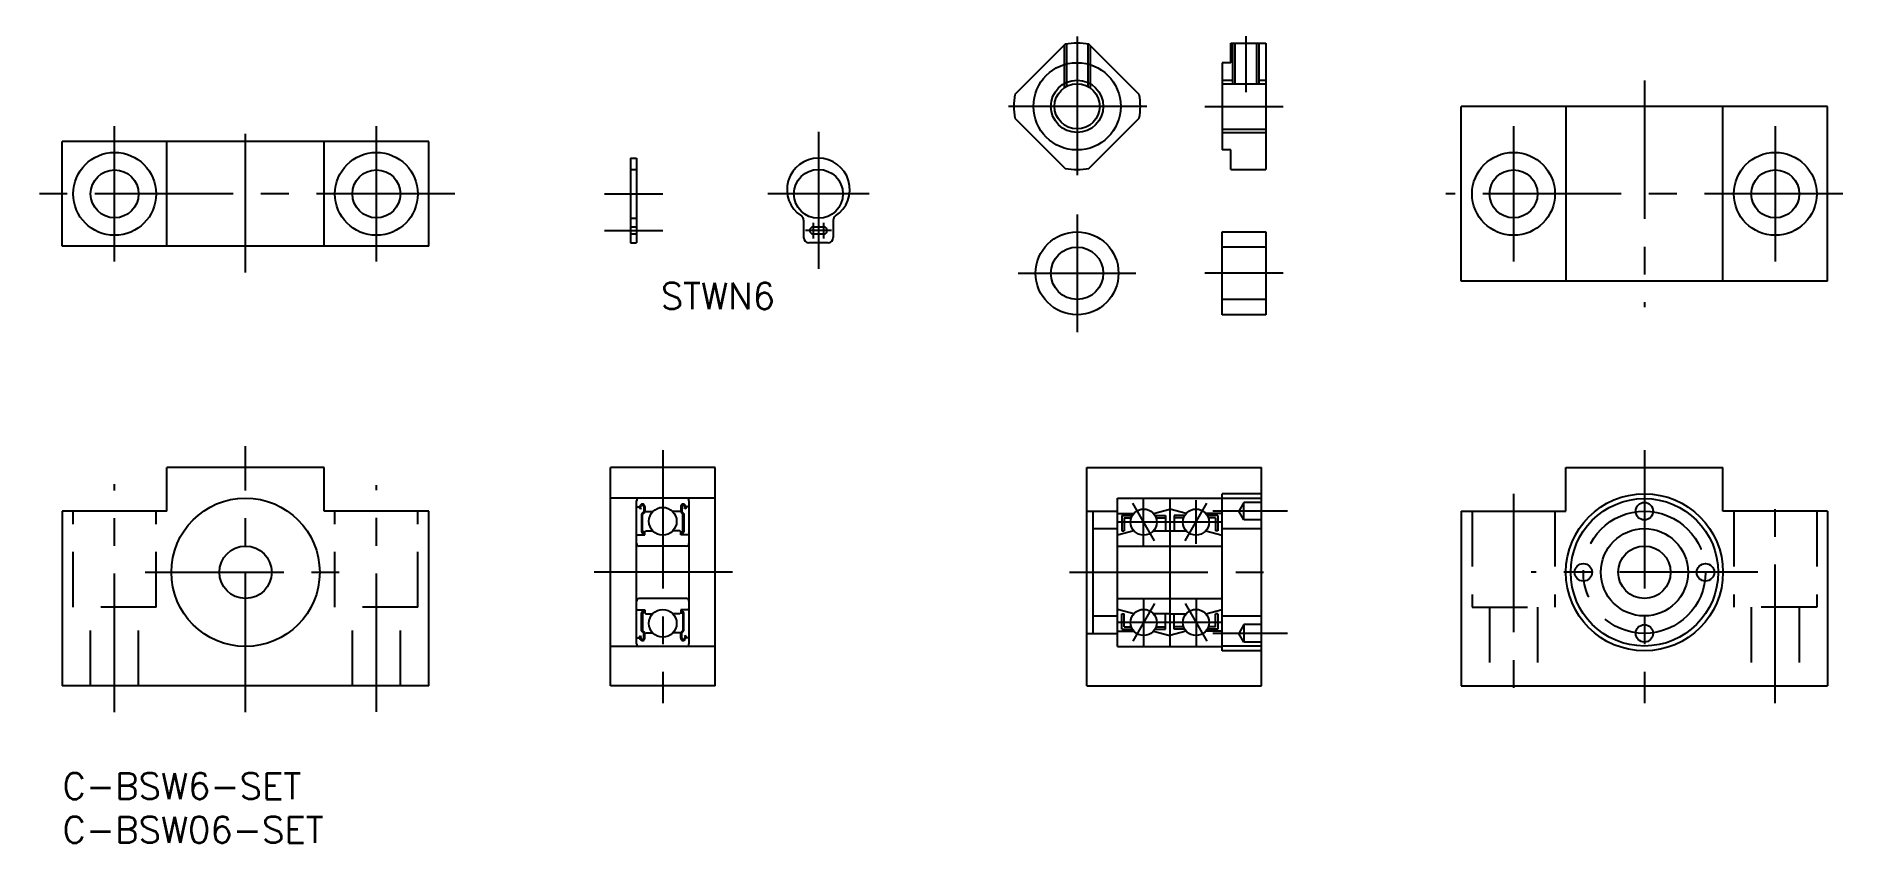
# Model space of a CAD drawing. Extents: x -3 to 204, y -8 to 84.
import ezdxf

# ---------------------------------------------------------------- set-up
doc = ezdxf.new("R2010")
doc.units = 0
doc.header["$LTSCALE"] = 0.5
doc.linetypes.add('CENTER', pattern=[50.8, 31.75, -6.35, 6.35, -6.35])
doc.linetypes.add('DASHED', pattern=[19.05, 12.7, -6.35])
for name, color, linetype in [('MSM_CENTER', 1, 'CENTER'), ('MSM_CONTINUOUS', 7, 'CONTINUOUS'), ('MSM_DASHED', 4, 'DASHED'), ('MSM_NARROW', 5, 'CONTINUOUS'), ('MSM_PART_NUMBER', 7, 'CONTINUOUS')]:
    doc.layers.add(name, color=color, linetype=linetype)
doc.styles.get("Standard").update_dxf_attribs({"font": 'txt.shx', "height": 3, "bigfont": 'bigfont.shx'})

# ---------------------------------------------------------------- blocks, each defined once
blk = doc.blocks.new('*U7')
at = {"layer": 'MSM_PART_NUMBER'}
blk.add_text('C-BSW6-SET', height=3, dxfattribs=at).set_placement((0, -3))
blk = doc.blocks.new('*U8')
at = {"layer": 'MSM_PART_NUMBER'}
blk.add_text('C-BSW06-SET', height=3, dxfattribs=at).set_placement((0, -8))
blk = doc.blocks.new('*U10')
at = {"layer": 'MSM_PART_NUMBER'}
blk.add_text('STWN6', height=3, dxfattribs=at).set_placement((68.59, 53.15))

msp = doc.modelspace()

# ---------------------------------------------------------------- linework, layer by layer
at = {"layer": 'MSM_CENTER'}
for p, q in [((116.32, 84.39), (116.32, 68.39)), ((135.65, 84.43), (135.65, 78.02)), ((181.35, 79.36), (181.35, 53.36)), ((21, 57.36), (21, 75.36)), ((124.32, 76.39), (108.32, 76.39)), ((130.95, 76.39), (139.95, 76.39)), ((6, 58.61), (6, 74.11)), ((36, 58.61), (36, 74.11)), ((86.67, 73.46), (86.67, 57.76)), ((166.35, 74.11), (166.35, 58.61)), ((196.35, 74.11), (196.35, 58.61)), ((45, 66.36), (-3, 66.36)), ((62.13, 66.36), (68.83, 66.36)), ((92.47, 66.36), (80.87, 66.36)), ((204.1, 66.36), (158.6, 66.36)), ((62.13, 62.16), (68.83, 62.16)), ((88.17, 62.16), (85.17, 62.16)), ((86.07, 63.06), (86.07, 61.26)), ((87.27, 63.06), (87.27, 61.26)), ((116.32, 64.01), (116.32, 50.51)), ((109.57, 57.26), (123.07, 57.26)), ((139.95, 57.26), (130.95, 57.26)), ((21, 6.99), (21, 37.45)), ((68.83, 37), (68.83, 8)), ((181.35, 37), (181.35, 8)), ((6, 6.99), (6, 33.08)), ((36, 7), (36, 33)), ((123.95, 26), (123.95, 31.5)), ((129.95, 26.25), (129.95, 31.25)), ((166.35, 32), (166.35, 8)), ((196.35, 8), (196.35, 32)), ((125.2, 26.59), (122.7, 30.91)), ((128.7, 26.59), (131.2, 30.91)), ((140.45, 30), (131.87, 30)), ((132.95, 28.75), (120.95, 28.75)), ((9.5, 23), (32.5, 23)), ((76.83, 23), (60.83, 23)), ((115.45, 23), (139.45, 23)), ((194.35, 23), (168.35, 23)), ((125.2, 19.41), (122.7, 15.09)), ((123.95, 20), (123.95, 14.5)), ((128.7, 19.41), (131.2, 15.09)), ((129.95, 20), (129.95, 14.5)), ((132.95, 17.25), (120.95, 17.25)), ((140.45, 16), (131.87, 16))]:
    msp.add_line(p, q, dxfattribs=at)
msp.add_circle((181.35, 23), 7, dxfattribs=at)
at = {"layer": 'MSM_CONTINUOUS'}
for p, q in [((114.95, 83.51), (109.2, 77.75)), ((123.44, 77.75), (117.68, 83.51)), ((133.95, 83.64), (137.95, 83.64)), ((133.95, 81.39), (133.95, 83.64)), ((134.42, 83.64), (134.42, 78.98)), ((136.88, 83.64), (136.88, 78.98)), ((137.95, 83.64), (137.95, 69.14)), ((132.95, 81.39), (132.95, 71.39)), ((133.95, 81.39), (132.95, 81.39)), ((132.95, 78.98), (137.95, 78.98)), ((109.2, 75.02), (114.95, 69.27)), ((117.68, 69.27), (123.44, 75.02)), ((160.35, 56.36), (160.35, 76.36)), ((202.35, 76.36), (160.35, 76.36)), ((172.35, 76.36), (172.35, 56.36)), ((190.35, 56.36), (190.35, 76.36)), ((202.35, 56.36), (202.35, 76.36)), ((132.95, 73.79), (137.95, 73.79)), ((0, 60.36), (0, 72.36)), ((42, 72.36), (0, 72.36)), ((12, 60.36), (12, 72.36)), ((30, 60.36), (30, 72.36)), ((42, 60.36), (42, 72.36)), ((65.13, 70.46), (65.13, 60.76)), ((65.13, 70.46), (65.83, 70.46)), ((65.83, 70.46), (65.83, 60.76)), ((133.95, 71.39), (132.95, 71.39)), ((133.95, 69.14), (133.95, 71.39)), ((133.95, 69.14), (137.95, 69.14)), ((84.97, 63.34), (84.97, 61.36)), ((87.27, 62.56), (86.07, 62.56)), ((86.67, 63.56), (86.67, 62.56)), ((88.37, 63.34), (88.37, 61.36)), ((42, 60.36), (0, 60.36)), ((65.13, 60.76), (65.83, 60.76)), ((87.77, 60.76), (85.57, 60.76)), ((87.27, 61.76), (86.07, 61.76)), ((86.67, 61.76), (86.67, 60.76)), ((132.95, 52.51), (132.95, 62.01)), ((132.95, 62.01), (137.95, 62.01)), ((137.95, 60.26), (132.95, 60.26)), ((137.95, 62.01), (137.95, 52.51)), ((202.35, 56.36), (160.35, 56.36)), ((137.95, 54.26), (132.95, 54.26)), ((137.95, 52.51), (132.95, 52.51)), ((30, 35), (12, 35)), ((12, 30), (12, 35)), ((30, 30), (30, 35)), ((62.83, 10), (62.83, 35)), ((74.83, 35), (62.83, 35)), ((74.83, 10), (74.83, 35)), ((117.45, 10), (117.45, 35)), ((117.45, 35), (137.45, 35)), ((137.45, 10), (137.45, 35)), ((172.35, 35), (190.35, 35)), ((172.35, 30), (172.35, 35)), ((190.35, 30), (190.35, 35)), ((74.83, 31.5), (62.83, 31.5)), ((65.83, 14.8), (65.83, 31.2)), ((71.83, 31.2), (71.83, 14.8)), ((120.95, 14.5), (120.95, 31.5)), ((120.95, 31.5), (132.95, 31.5)), ((126.95, 31.5), (126.95, 14.5)), ((132.95, 14), (132.95, 32)), ((137.45, 32), (132.95, 32)), ((137.45, 31.45), (132.95, 31.45)), ((0, 30), (0, 10)), ((12, 30), (0, 30)), ((42, 30), (30, 30)), ((42, 10), (42, 30)), ((65.83, 30.6), (65.93, 30.5)), ((65.93, 30.5), (66.14, 30.5)), ((66.14, 30.5), (66.24, 30.67)), ((66.19, 30.33), (66.29, 30.27)), ((66.25, 30.44), (66.35, 30.61)), ((66.36, 30.37), (66.25, 30.44)), ((66.29, 30.27), (66.36, 30.37)), ((66.64, 29.95), (66.39, 29.7)), ((66.39, 29.7), (66.39, 27.65)), ((66.77, 29.9), (66.52, 29.65)), ((66.52, 27.65), (66.52, 29.65)), ((66.64, 30.53), (66.64, 29.95)), ((66.77, 30.53), (66.77, 29.9)), ((66.77, 30.05), (66.87, 29.95)), ((66.87, 29.95), (67.68, 29.95)), ((70.78, 29.95), (69.97, 29.95)), ((70.88, 30.05), (70.78, 29.95)), ((70.88, 30.53), (70.88, 29.9)), ((70.88, 29.9), (71.13, 29.65)), ((71.01, 30.53), (71.01, 29.95)), ((71.01, 29.95), (71.26, 29.7)), ((71.13, 27.65), (71.13, 29.65)), ((71.26, 29.7), (71.26, 27.65)), ((71.29, 30.37), (71.4, 30.44)), ((71.36, 30.27), (71.29, 30.37)), ((71.4, 30.44), (71.3, 30.61)), ((71.47, 30.33), (71.36, 30.27)), ((71.51, 30.5), (71.41, 30.67)), ((71.73, 30.5), (71.51, 30.5)), ((71.83, 30.6), (71.73, 30.5)), ((117.45, 30), (120.95, 30)), ((118.15, 16), (118.15, 30)), ((120.95, 29.75), (122.83, 29.75)), ((121.45, 29.5), (122.65, 29.5)), ((121.45, 29.5), (121.45, 27.75)), ((121.7, 29.25), (122.53, 29.25)), ((121.7, 29.25), (121.7, 27.75)), ((125.07, 29.75), (126.95, 30.25)), ((125.25, 29.5), (126.45, 29.5)), ((125.36, 29.25), (126.45, 29.25)), ((126.45, 29.5), (126.45, 27.75)), ((128.83, 29.75), (126.95, 30.25)), ((127.45, 29.5), (127.45, 27.75)), ((128.65, 29.5), (127.45, 29.5)), ((128.53, 29.25), (127.45, 29.25)), ((132.95, 29.75), (131.07, 29.75)), ((132.45, 29.5), (131.25, 29.5)), ((132.2, 29.25), (131.36, 29.25)), ((132.2, 29.25), (132.2, 27.75)), ((132.45, 29.5), (132.45, 27.75)), ((135.45, 31), (134.87, 30)), ((135.45, 29), (134.87, 30)), ((135.45, 29), (135.45, 31)), ((137.45, 31), (135.45, 31)), ((137.45, 29), (135.45, 29)), ((160.35, 30), (172.35, 30)), ((160.35, 30), (160.35, 10)), ((202.35, 30), (190.35, 30)), ((202.35, 30), (202.35, 10)), ((65.83, 27.2), (65.93, 27.3)), ((65.93, 27.3), (66.77, 27.3)), ((66.7, 27.65), (66.52, 27.65)), ((66.52, 27.52), (66.7, 27.52)), ((66.7, 27.52), (66.7, 27.65)), ((66.77, 27.65), (66.87, 27.75)), ((66.77, 27.3), (66.77, 27.65)), ((66.87, 27.75), (67.68, 27.75)), ((70.78, 27.75), (69.97, 27.75)), ((70.88, 27.65), (70.78, 27.75)), ((70.88, 27.3), (70.88, 27.65)), ((71.73, 27.3), (70.88, 27.3)), ((70.95, 27.52), (70.95, 27.65)), ((70.95, 27.65), (71.13, 27.65)), ((71.13, 27.52), (70.95, 27.52)), ((71.83, 27.2), (71.73, 27.3)), ((118.15, 28), (120.95, 28)), ((122.83, 27.75), (120.95, 27.25)), ((121.45, 27.75), (121.7, 27.75)), ((125.07, 27.75), (128.83, 27.75)), ((131.07, 27.75), (132.95, 27.25)), ((132.45, 27.75), (132.2, 27.75)), ((132.95, 28), (137.45, 28)), ((71.53, 26), (66.13, 26)), ((120.95, 26), (132.95, 26)), ((65.83, 18.8), (65.93, 18.7)), ((65.93, 18.7), (66.77, 18.7)), ((71.53, 20), (66.13, 20)), ((66.77, 18.7), (66.77, 18.35)), ((70.88, 18.7), (70.88, 18.35)), ((71.73, 18.7), (70.88, 18.7)), ((71.83, 18.8), (71.73, 18.7)), ((120.95, 20), (132.95, 20)), ((122.83, 18.25), (120.95, 18.75)), ((131.07, 18.25), (132.95, 18.75)), ((66.39, 16.3), (66.39, 18.35)), ((66.52, 18.48), (66.7, 18.48)), ((66.52, 18.35), (66.52, 16.35)), ((66.7, 18.35), (66.52, 18.35)), ((66.7, 18.48), (66.7, 18.35)), ((66.77, 18.35), (66.87, 18.25)), ((66.87, 18.25), (67.68, 18.25)), ((70.78, 18.25), (69.97, 18.25)), ((70.88, 18.35), (70.78, 18.25)), ((70.95, 18.48), (70.95, 18.35)), ((71.13, 18.48), (70.95, 18.48)), ((70.95, 18.35), (71.13, 18.35)), ((71.13, 18.35), (71.13, 16.35)), ((71.26, 16.3), (71.26, 18.35)), ((118.15, 18), (120.95, 18)), ((121.45, 18.25), (121.7, 18.25)), ((121.45, 16.5), (121.45, 18.25)), ((121.7, 16.75), (121.7, 18.25)), ((121.7, 16.75), (122.53, 16.75)), ((126.95, 18.25), (125.07, 18.25)), ((125.36, 16.75), (126.45, 16.75)), ((126.45, 16.5), (126.45, 18.25)), ((126.95, 18.25), (128.83, 18.25)), ((127.45, 16.5), (127.45, 18.25)), ((128.53, 16.75), (127.45, 16.75)), ((132.2, 16.75), (131.36, 16.75)), ((132.45, 18.25), (132.2, 18.25)), ((132.2, 16.75), (132.2, 18.25)), ((132.45, 18.25), (132.45, 16.5)), ((132.95, 18), (137.45, 18)), ((135.45, 17), (134.87, 16)), ((135.45, 17), (135.45, 15)), ((137.45, 17), (135.45, 17)), ((74.83, 14.5), (62.88, 14.5)), ((65.83, 15.4), (65.93, 15.5)), ((65.93, 15.5), (66.14, 15.5)), ((66.14, 15.5), (66.24, 15.33)), ((66.19, 15.67), (66.29, 15.73)), ((66.36, 15.63), (66.25, 15.56)), ((66.25, 15.56), (66.35, 15.39)), ((66.29, 15.73), (66.36, 15.63)), ((66.64, 16.05), (66.39, 16.3)), ((66.77, 16.1), (66.52, 16.35)), ((66.64, 15.47), (66.64, 16.05)), ((66.77, 15.47), (66.77, 16.1)), ((66.77, 15.95), (66.87, 16.05)), ((66.87, 16.05), (67.68, 16.05)), ((70.78, 16.05), (69.97, 16.05)), ((70.88, 15.95), (70.78, 16.05)), ((70.88, 16.1), (71.13, 16.35)), ((70.88, 15.47), (70.88, 16.1)), ((71.01, 16.05), (71.26, 16.3)), ((71.01, 15.47), (71.01, 16.05)), ((71.36, 15.73), (71.29, 15.63)), ((71.29, 15.63), (71.4, 15.56)), ((71.4, 15.56), (71.3, 15.39)), ((71.47, 15.67), (71.36, 15.73)), ((71.51, 15.5), (71.41, 15.33)), ((71.73, 15.5), (71.51, 15.5)), ((71.83, 15.4), (71.73, 15.5)), ((117.45, 16), (120.95, 16)), ((120.95, 16.25), (122.83, 16.25)), ((120.95, 14.5), (132.95, 14.5)), ((121.45, 16.5), (122.65, 16.5)), ((125.07, 16.25), (126.95, 15.75)), ((125.25, 16.5), (126.45, 16.5)), ((128.83, 16.25), (126.95, 15.75)), ((128.65, 16.5), (127.45, 16.5)), ((132.95, 16.25), (131.07, 16.25)), ((132.45, 16.5), (131.25, 16.5)), ((137.45, 14.55), (132.95, 14.55)), ((135.45, 15), (134.87, 16)), ((137.45, 15), (135.45, 15)), ((137.45, 14), (132.95, 14)), ((42, 10), (0, 10)), ((74.83, 10), (62.83, 10)), ((117.45, 10), (137.45, 10)), ((160.35, 10), (202.35, 10))]:
    msp.add_line(p, q, dxfattribs=at)
for centre, radius in [((116.32, 76.39), 5), ((116.32, 76.39), 2.59), ((6, 66.36), 4.75), ((36, 66.36), 4.75), ((166.35, 66.36), 4.75), ((196.35, 66.36), 4.75), ((6, 66.36), 2.75), ((36, 66.36), 2.75), ((86.67, 66.36), 2.8), ((166.35, 66.36), 2.75), ((196.35, 66.36), 2.75), ((116.32, 57.26), 4.75), ((116.32, 57.26), 3), ((21, 23), 8.5), ((181.35, 23), 9), ((181.35, 23), 8.45), ((68.83, 28.85), 1.59), ((123.95, 28.75), 1.5), ((129.95, 28.75), 1.5), ((181.35, 30), 1), ((181.35, 23), 5), ((21, 23), 3), ((181.35, 23), 3), ((174.35, 23), 1), ((188.35, 23), 1), ((68.83, 17.15), 1.59), ((123.95, 17.25), 1.5), ((129.95, 17.25), 1.5), ((181.35, 16), 1)]:
    msp.add_circle(centre, radius, dxfattribs=at)
for centre, radius, start, end in [((116.32, 76.39), 7.25, 79.1484, 100.8516), ((116.32, 76.39), 7.25, 169.1484, 190.8516), ((116.32, 76.39), 7.25, 349.1484, 10.8516), ((86.67, 66.85), 3.6, 302.8505, 237.1495), ((116.32, 76.39), 7.25, 259.1484, 280.8516), ((84.37, 63.34), 0.6, 360, 54.9004), ((86.07, 62.16), 0.4, 90, 270), ((87.27, 62.16), 0.4, 270, 90), ((88.97, 63.34), 0.6, 125.0996, 180), ((85.57, 61.36), 0.6, 180, 270), ((87.77, 61.36), 0.6, 270, 0), ((66.13, 31.2), 0.3, 90, 180), ((71.53, 31.2), 0.3, 0, 90), ((66.25, 30.44), 0.126, 149.9926, 240.0026), ((66.49, 30.53), 0.282, 0, 150.0017), ((66.49, 30.53), 0.156, 0, 150.0019), ((71.17, 30.53), 0.282, 29.9983, 180), ((71.17, 30.53), 0.156, 29.9981, 180), ((71.4, 30.44), 0.126, 299.9974, 30.0074), ((66.52, 27.65), 0.126, 180.0001, 270), ((71.13, 27.65), 0.126, 270, 359.9999), ((66.13, 26.3), 0.3, 180, 270), ((71.53, 26.3), 0.3, 270, 0), ((66.13, 19.7), 0.3, 90, 180), ((71.53, 19.7), 0.3, 0, 90), ((66.52, 18.35), 0.126, 90, 179.9999), ((71.13, 18.35), 0.126, 0.0001, 90), ((66.13, 14.8), 0.3, 180, 270), ((66.25, 15.56), 0.126, 119.9974, 210.0074), ((66.49, 15.47), 0.282, 209.9983, 0), ((66.49, 15.47), 0.156, 209.9981, 0), ((71.17, 15.47), 0.282, 180, 330.0017), ((71.17, 15.47), 0.156, 180, 330.0019), ((71.4, 15.56), 0.126, 329.9926, 60.0026), ((71.53, 14.8), 0.3, 270, 0)]:
    msp.add_arc(centre, radius, start, end, dxfattribs=at)
at = {"layer": 'MSM_DASHED'}
for p, q in [((114.82, 83.37), (114.82, 78.5)), ((115.09, 83.53), (115.09, 78.67)), ((117.55, 83.53), (117.55, 78.67)), ((117.82, 83.37), (117.82, 78.5)), ((65.13, 69.16), (65.83, 69.16)), ((65.13, 63.56), (65.83, 63.56)), ((65.83, 62.56), (65.13, 62.56)), ((65.83, 61.76), (65.13, 61.76)), ((1.25, 19), (1.25, 30)), ((10.75, 19), (10.75, 30)), ((31.25, 19), (31.25, 30)), ((40.75, 19), (40.75, 30)), ((161.6, 30), (161.6, 19)), ((171.1, 30), (171.1, 19)), ((191.6, 30), (191.6, 19)), ((201.1, 30), (201.1, 19)), ((10.75, 19), (1.25, 19)), ((3.25, 10), (3.25, 19)), ((8.75, 10), (8.75, 19)), ((40.75, 19), (31.25, 19)), ((33.25, 10), (33.25, 19)), ((38.75, 10), (38.75, 19)), ((161.6, 19), (171.1, 19)), ((163.6, 19), (163.6, 10)), ((169.1, 19), (169.1, 10)), ((201.1, 19), (191.6, 19)), ((193.6, 19), (193.6, 10)), ((199.1, 19), (199.1, 10))]:
    msp.add_line(p, q, dxfattribs=at)
at = {"layer": 'MSM_NARROW'}
for p, q in [((134.15, 83.64), (134.15, 78.98)), ((137.15, 83.64), (137.15, 78.98)), ((132.95, 79.39), (134.15, 79.39)), ((137.15, 79.39), (137.95, 79.39)), ((132.95, 73.39), (137.95, 73.39))]:
    msp.add_line(p, q, dxfattribs=at)
msp.add_circle((116.32, 76.39), 3, dxfattribs=at)

# ---------------------------------------------------------------- block references
at = {"layer": 'MSM_CONTINUOUS'}
for name in ['*U10', '*U7', '*U8']:
    msp.add_blockref(name, (0, 0), dxfattribs=at)

doc.saveas('drawing.dxf')
